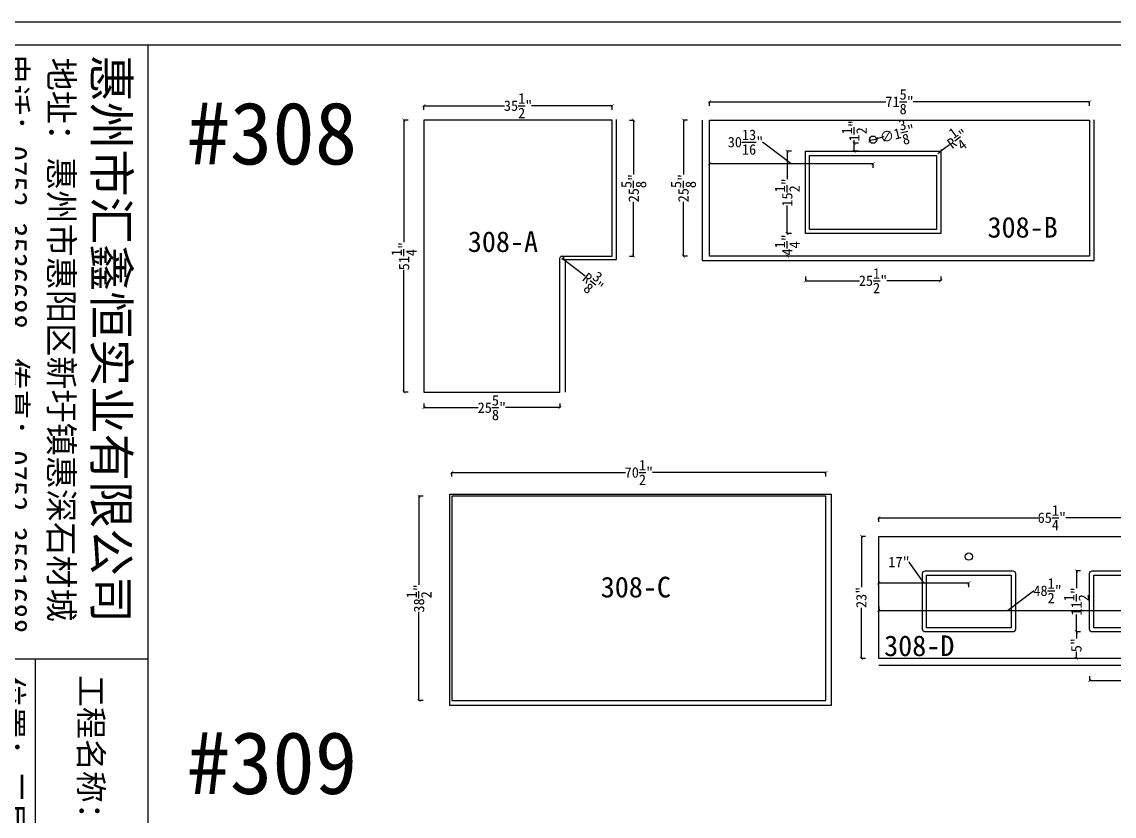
# Model space of a CAD drawing. Header units: millimetres. Extents: x 3183 to 64783, y -8707 to 2293.
# Drawn here: x 34257 to 39485, y -1509 to 2293 of the extents above; entities that cross this region are included whole.
import ezdxf
from ezdxf.lldxf.tags import DXFTag

# ---------------------------------------------------------------- set-up
doc = ezdxf.new("R2010")
doc.units = ezdxf.units.MM
for name, color, linetype in [('大样', 3, 'Continuous'), ('标注', 1, 'Continuous'), ('框', 4, 'Continuous'), ('编号', 6, 'Continuous')]:
    doc.layers.add(name, color=color, linetype=linetype)
doc.styles.get("Standard").update_dxf_attribs({"font": 'arial.ttf'})
doc.styles.add('样式 1', font='NSimSun.ttf')
tags = doc.linetypes.add('MB', pattern='A,0.5,-0.2,["MB",Standard,S=0.1,R=0,X=-0.1,Y=-0.05],-0.2', length=0.9).pattern_tags.tags
tags[6] = DXFTag(74, 10)
doc.linetypes.add('ZIGZAG', pattern='A,0.00254,-5.08,[131,ltypeshp.shx,S=5.08,R=0,X=-5.08,Y=0],-10.16,[131,ltypeshp.shx,S=5.08,R=180,X=5.08,Y=0],-5.08', length=20.32254)
doc.dimstyles.new('英寸', dxfattribs={"dimtxt": 50, "dimasz": 15, "dimexe": 1, "dimexo": 0.5, "dimtad": 0, "dimdec": 4, "dimlfac": 0.03937, "dimlunit": 5, "dimtxsty": '样式 1', "dimblk": 'ARCHTICK', "dimcen": 2.5, "dimclrt": 1, "dimadec": 0, "dimazin": 0, "dimtfac": 1, "dimtdec": 4, "dimtmove": 0, "dimatfit": 3, "dimfxl": 20, "dimfxlon": 1, "dimtolj": 1, "dimarcsym": 0})

# ---------------------------------------------------------------- blocks, each defined once
blk = doc.blocks.new('框')
blk.add_line((19174.7, -7084.3), (24363.8, -7084.3))
at = {"layer": '框'}
for p, q in [((16501.7, -6593.4), (26301.7, -6593.4)), ((19174.7, -6593.4), (19174.7, -7291.7))]:
    blk.add_line(p, q, dxfattribs=at)
for points in [[(16401.7, -391.7), (26401.7, -391.7), (26401.7, -7391.7), (16401.7, -7391.7)], [(16501.7, -491.7), (26301.7, -491.7), (26301.7, -7291.7), (16501.7, -7291.7)]]:
    blk.add_lwpolyline(points, close=True, dxfattribs=at)
at = {"layer": '框', "style": '样式 1'}
for s, height, p in [('惠州市汇鑫恒实业有限公司', 151.106, (16544.1, -6828.5)), ('地址：惠州市惠阳区新圩镇惠深石材城', 105.84, (16557.1, -7023.4)), ('电话：0752-3536688', 97.689, (16541.1, -7215.8)), ('传真：0752-3561688', 97.689, (17865.9, -7215.8))]:
    blk.add_text(s, height=height, dxfattribs=at).set_placement(p)
for tag, p in [('制图人：', (20840.1, -6764.8)), ('出图日期：', (22426.6, -6767.5)), ('图号：', (24401.3, -6776.7)), ('工程名称：', (19243.4, -6892.1)), ('车间确认：', (20840.1, -7012.5)), ('出货日期：', (22426.6, -7010.9)), ('工程编号：', (24384.7, -7131.5)), ('位置：', (19243.4, -7239.7)), ('确认：', (20840.1, -7240)), ('单位：', (22426.6, -7248.8))]:
    blk.add_attdef(tag, p, '', height=101.9, dxfattribs=at)
blk = doc.blocks.new('_ArchTick')
at = {"color": 0, "linetype": 'ByBlock', "const_width": 0.15}
blk.add_lwpolyline([(-0.5, -0.5), (0.5, 0.5)], dxfattribs=at)
blk = doc.blocks.new('*D400')
at = {"layer": 'Defpoints', "color": 0, "transparency": 16777216}
for p in [(37083.1, 1891.4), (36181.4, 1822.4), (37083.1, 1822.4)]:
    blk.add_point(p, dxfattribs=at)
at = {"layer": '标注', "color": 0, "lineweight": -2, "transparency": 16777216}
for p, q in [((36181.4, 1871.4), (36181.4, 1892.4)), ((36181.4, 1891.4), (36567.4, 1891.4)), ((37083.1, 1891.4), (36697.1, 1891.4)), ((37083.1, 1871.4), (37083.1, 1892.4))]:
    blk.add_line(p, q, dxfattribs=at)
at = {"layer": '标注', "color": 0, "lineweight": -2, "transparency": 16777216, "xscale": 15, "yscale": 15, "zscale": 15, "rotation": 180}
blk.add_blockref('_ArchTick', (36181.4, 1891.4), dxfattribs=at)
at = {"layer": '标注', "color": 0, "lineweight": -2, "transparency": 16777216, "xscale": 15, "yscale": 15, "zscale": 15}
blk.add_blockref('_ArchTick', (37083.1, 1891.4), dxfattribs=at)
at = {"layer": '标注', "color": 1, "transparency": 16777216, "insert": (36632.2, 1891.4), "char_height": 50, "attachment_point": 5, "style": '样式 1'}
blk.add_mtext('\\A1;35{\\H1x;\\S1/2;}"', dxfattribs=at)
blk = doc.blocks.new('*D401')
at = {"layer": 'Defpoints', "color": 0, "transparency": 16777216}
for p in [(36181.4, 1822.4), (36086.1, 520.7), (36181.4, 520.7)]:
    blk.add_point(p, dxfattribs=at)
at = {"layer": '标注', "color": 0, "lineweight": -2, "transparency": 16777216}
for p, q in [((36106.1, 1822.4), (36085.1, 1822.4)), ((36086.1, 1822.4), (36086.1, 1237.9)), ((36086.1, 520.7), (36086.1, 1105.1)), ((36106.1, 520.7), (36085.1, 520.7))]:
    blk.add_line(p, q, dxfattribs=at)
at = {"layer": '标注', "color": 0, "lineweight": -2, "transparency": 16777216, "xscale": 15, "yscale": 15, "zscale": 15}
for p, rotation in [((36086.1, 1822.4), 90), ((36086.1, 520.7), 270)]:
    blk.add_blockref('_ArchTick', p, dxfattribs=dict(at, rotation=rotation))
at = {"layer": '标注', "color": 1, "transparency": 16777216, "insert": (36086.1, 1171.5), "char_height": 50, "attachment_point": 5, "rotation": 90, "style": '样式 1'}
blk.add_mtext('\\A1;51{\\H1x;\\S1/4;}"', dxfattribs=at)
blk = doc.blocks.new('*D402')
at = {"layer": 'Defpoints', "color": 0, "transparency": 16777216}
for p in [(36181.4, 520.7), (36832.3, 520.7), (36832.3, 446.4)]:
    blk.add_point(p, dxfattribs=at)
at = {"layer": '标注', "color": 0, "lineweight": -2, "transparency": 16777216}
for p, q in [((36181.4, 466.4), (36181.4, 445.4)), ((36181.4, 446.4), (36441.3, 446.4)), ((36832.3, 446.4), (36572.4, 446.4)), ((36832.3, 466.4), (36832.3, 445.4))]:
    blk.add_line(p, q, dxfattribs=at)
at = {"layer": '标注', "color": 0, "lineweight": -2, "transparency": 16777216, "xscale": 15, "yscale": 15, "zscale": 15, "rotation": 180}
blk.add_blockref('_ArchTick', (36181.4, 446.4), dxfattribs=at)
at = {"layer": '标注', "color": 0, "lineweight": -2, "transparency": 16777216, "xscale": 15, "yscale": 15, "zscale": 15}
blk.add_blockref('_ArchTick', (36832.3, 446.4), dxfattribs=at)
at = {"layer": '标注', "color": 1, "transparency": 16777216, "insert": (36506.8, 446.4), "char_height": 50, "attachment_point": 5, "style": '样式 1'}
blk.add_mtext('\\A1;25{\\H1x;\\S5/8;}"', dxfattribs=at)
blk = doc.blocks.new('*D403')
at = {"layer": 'Defpoints', "color": 0, "transparency": 16777216}
for p in [(37083.1, 1822.4), (37185.2, 1822.4), (37083.1, 1171.5)]:
    blk.add_point(p, dxfattribs=at)
at = {"layer": '标注', "color": 0, "lineweight": -2, "transparency": 16777216}
for p, q in [((37165.2, 1822.4), (37186.2, 1822.4)), ((37185.2, 1822.4), (37185.2, 1562.5)), ((37185.2, 1171.5), (37185.2, 1431.4)), ((37165.2, 1171.5), (37186.2, 1171.5))]:
    blk.add_line(p, q, dxfattribs=at)
at = {"layer": '标注', "color": 0, "lineweight": -2, "transparency": 16777216, "xscale": 15, "yscale": 15, "zscale": 15}
for p, rotation in [((37185.2, 1822.4), 90), ((37185.2, 1171.5), 270)]:
    blk.add_blockref('_ArchTick', p, dxfattribs=dict(at, rotation=rotation))
at = {"layer": '标注', "color": 1, "transparency": 16777216, "insert": (37185.2, 1497), "char_height": 50, "attachment_point": 5, "rotation": 90, "style": '样式 1'}
blk.add_mtext('\\A1;25{\\H1x;\\S5/8;}"', dxfattribs=at)
blk = doc.blocks.new('*D404')
at = {"layer": 'Defpoints', "color": 0, "transparency": 16777216}
for p in [(36841.8, 1162), (36849.3, 1156.1)]:
    blk.add_point(p, dxfattribs=at)
at = {"layer": '标注', "color": 0, "lineweight": -2, "transparency": 16777216}
for p in [(36841.8, 1162), (36952.7, 1075)]:
    blk.add_line(p, (36849.3, 1156.1), dxfattribs=at)
blk.add_arc((36841.8, 1162), 9.52, 315.8561, 86.9923, dxfattribs=at)
at = {"layer": '标注', "color": 0, "lineweight": -2, "transparency": 16777216, "xscale": 15, "yscale": 15, "zscale": 15, "rotation": 141.8713949704866}
blk.add_blockref('_ArchTick', (36849.3, 1156.1), dxfattribs=at)
at = {"layer": '标注', "color": 1, "transparency": 16777216, "insert": (36990.7, 1045.1), "char_height": 50, "attachment_point": 5, "rotation": 321.8714, "style": '样式 1'}
blk.add_mtext('\\A1;R{\\H1x;\\S3/8;}"', dxfattribs=at)
blk = doc.blocks.new('*D405')
at = {"layer": 'Defpoints', "color": 0, "transparency": 16777216}
for p in [(37548.3, 1613.4), (37548.3, 1279.5), (38330.9, 1279.5)]:
    blk.add_point(p, dxfattribs=at)
at = {"layer": '标注', "color": 0, "lineweight": -2, "transparency": 16777216}
for p, q in [((37802.6, 1717.1), (37801.4, 1717.1)), ((37939.6, 1613.4), (37802.6, 1717.1)), ((37548.3, 1593.4), (37548.3, 1614.4)), ((38330.9, 1613.4), (37548.3, 1613.4)), ((38330.9, 1593.4), (38330.9, 1614.4))]:
    blk.add_line(p, q, dxfattribs=at)
at = {"layer": '标注', "color": 0, "lineweight": -2, "transparency": 16777216, "xscale": 15, "yscale": 15, "zscale": 15, "rotation": 180}
blk.add_blockref('_ArchTick', (37548.3, 1613.4), dxfattribs=at)
at = {"layer": '标注', "color": 0, "lineweight": -2, "transparency": 16777216, "xscale": 15, "yscale": 15, "zscale": 15}
blk.add_blockref('_ArchTick', (38330.9, 1613.4), dxfattribs=at)
at = {"layer": '标注', "color": 1, "transparency": 16777216, "insert": (37720.5, 1717.1), "char_height": 50, "attachment_point": 5, "style": '样式 1'}
blk.add_mtext('\\A1;30{\\H1x;\\S13/16;}"', dxfattribs=at)
blk = doc.blocks.new('*D406')
at = {"layer": 'Defpoints', "color": 0, "transparency": 16777216}
for p in [(37919.9, 1673.2), (38129.4, 1673.2), (38129.4, 1279.5)]:
    blk.add_point(p, dxfattribs=at)
at = {"layer": '标注', "color": 0, "lineweight": -2, "transparency": 16777216}
for p, q in [((37939.9, 1673.2), (37918.9, 1673.2)), ((37919.9, 1673.2), (37919.9, 1539.3)), ((37919.9, 1279.5), (37919.9, 1413.4)), ((37939.9, 1279.5), (37918.9, 1279.5))]:
    blk.add_line(p, q, dxfattribs=at)
at = {"layer": '标注', "color": 0, "lineweight": -2, "transparency": 16777216, "xscale": 15, "yscale": 15, "zscale": 15}
for p, rotation in [((37919.9, 1673.2), 90), ((37919.9, 1279.5), 270)]:
    blk.add_blockref('_ArchTick', p, dxfattribs=dict(at, rotation=rotation))
at = {"layer": '标注', "color": 1, "transparency": 16777216, "insert": (37919.9, 1476.3), "char_height": 50, "attachment_point": 5, "rotation": 90, "style": '样式 1'}
blk.add_mtext('\\A1;15{\\H1x;\\S1/2;}"', dxfattribs=at)
blk = doc.blocks.new('*D407')
at = {"layer": 'Defpoints', "color": 0, "transparency": 16777216}
for p in [(38654.8, 1673.2), (38640.7, 1662.8)]:
    blk.add_point(p, dxfattribs=at)
at = {"layer": '标注', "color": 0, "lineweight": -2, "transparency": 16777216}
for p in [(38640.7, 1662.8), (38696, 1703.6)]:
    blk.add_line(p, (38654.8, 1673.2), dxfattribs=at)
at = {"layer": '标注', "color": 0, "lineweight": -2, "transparency": 16777216, "xscale": 15, "yscale": 15, "zscale": 15, "rotation": 216.4564858521885}
blk.add_blockref('_ArchTick', (38654.8, 1673.2), dxfattribs=at)
at = {"layer": '标注', "color": 1, "transparency": 16777216, "insert": (38735.8, 1733.1), "char_height": 50, "attachment_point": 5, "rotation": 36.4565, "style": '样式 1'}
blk.add_mtext('\\A1;R\\S1/4;"', dxfattribs=at)
blk = doc.blocks.new('*D408')
at = {"layer": 'Defpoints', "color": 0, "transparency": 16777216}
for p in [(38061.9, 1279.5), (37919.9, 1171.5), (38043.2, 1171.5)]:
    blk.add_point(p, dxfattribs=at)
at = {"layer": '标注', "color": 0, "lineweight": -2, "transparency": 16777216}
for p, q in [((37939.9, 1279.5), (37918.9, 1279.5)), ((37919.9, 1279.5), (37919.9, 1274.9)), ((37939.9, 1171.5), (37918.9, 1171.5)), ((37919.9, 1171.5), (37919.9, 1176.1))]:
    blk.add_line(p, q, dxfattribs=at)
at = {"layer": '标注', "color": 0, "lineweight": -2, "transparency": 16777216, "xscale": 15, "yscale": 15, "zscale": 15}
for p, rotation in [((37919.9, 1279.5), 90), ((37919.9, 1171.5), 270)]:
    blk.add_blockref('_ArchTick', p, dxfattribs=dict(at, rotation=rotation))
at = {"layer": '标注', "color": 1, "transparency": 16777216, "insert": (37919.9, 1225.5), "char_height": 50, "attachment_point": 5, "rotation": 90, "style": '样式 1'}
blk.add_mtext('\\A1;4{\\H1x;\\S1/4;}"', dxfattribs=at)
blk = doc.blocks.new('*D409')
at = {"layer": 'Defpoints', "color": 0, "transparency": 16777216}
for p in [(38654.8, 1434.2), (38007.1, 1404.3), (38654.8, 1054)]:
    blk.add_point(p, dxfattribs=at)
at = {"layer": '标注', "color": 0, "lineweight": -2, "transparency": 16777216}
for p, q in [((38007.1, 1074), (38007.1, 1053)), ((38007.1, 1054), (38265.8, 1054)), ((38654.8, 1054), (38396.1, 1054)), ((38654.8, 1074), (38654.8, 1053))]:
    blk.add_line(p, q, dxfattribs=at)
at = {"layer": '标注', "color": 0, "lineweight": -2, "transparency": 16777216, "xscale": 15, "yscale": 15, "zscale": 15, "rotation": 180}
blk.add_blockref('_ArchTick', (38007.1, 1054), dxfattribs=at)
at = {"layer": '标注', "color": 0, "lineweight": -2, "transparency": 16777216, "xscale": 15, "yscale": 15, "zscale": 15}
blk.add_blockref('_ArchTick', (38654.8, 1054), dxfattribs=at)
at = {"layer": '标注', "color": 1, "transparency": 16777216, "insert": (38330.9, 1054), "char_height": 50, "attachment_point": 5, "style": '样式 1'}
blk.add_mtext('\\A1;25{\\H1x;\\S1/2;}"', dxfattribs=at)
blk = doc.blocks.new('*D410')
at = {"layer": 'Defpoints', "color": 0, "transparency": 16777216}
for p in [(38240.7, 1711.3), (38330.9, 1711.3), (38330.9, 1673.2)]:
    blk.add_point(p, dxfattribs=at)
at = {"layer": '标注', "color": 0, "lineweight": -2, "transparency": 16777216}
for p, q in [((38240.7, 1711.3), (38240.7, 1726.3)), ((38260.7, 1711.3), (38239.7, 1711.3)), ((38260.7, 1673.2), (38239.7, 1673.2)), ((38240.7, 1673.2), (38240.7, 1711.3))]:
    blk.add_line(p, q, dxfattribs=at)
at = {"layer": '标注', "color": 0, "lineweight": -2, "transparency": 16777216, "xscale": 15, "yscale": 15, "zscale": 15}
for p, rotation in [((38240.7, 1711.3), 90), ((38240.7, 1673.2), 270)]:
    blk.add_blockref('_ArchTick', p, dxfattribs=dict(at, rotation=rotation))
at = {"layer": '标注', "color": 1, "transparency": 16777216, "insert": (38240.7, 1771.3), "char_height": 50, "attachment_point": 5, "rotation": 90, "style": '样式 1'}
blk.add_mtext('\\A1;1{\\H1x;\\S1/2;}"', dxfattribs=at)
blk = doc.blocks.new('*D411')
at = {"layer": 'Defpoints', "color": 0, "transparency": 16777216}
for p in [(38347.9, 1732.9), (38314, 1724.6)]:
    blk.add_point(p, dxfattribs=at)
at = {"layer": '标注', "color": 0, "lineweight": -2, "transparency": 16777216}
for p in [(38314, 1724.6), (38382.8, 1741.6)]:
    blk.add_line(p, (38347.9, 1732.9), dxfattribs=at)
at = {"layer": '标注', "color": 0, "lineweight": -2, "transparency": 16777216, "xscale": 15, "yscale": 15, "zscale": 15}
for p, rotation in [((38314, 1724.6), 13.86963482889942), ((38347.9, 1732.9), 193.8696348288994)]:
    blk.add_blockref('_ArchTick', p, dxfattribs=dict(at, rotation=rotation))
at = {"layer": '标注', "color": 1, "transparency": 16777216, "insert": (38447.1, 1757.5), "char_height": 50, "attachment_point": 5, "rotation": 13.8696, "style": '样式 1'}
blk.add_mtext('\\A1;∅1{\\H1x;\\S3/8;}"', dxfattribs=at)
blk = doc.blocks.new('*D412')
at = {"layer": 'Defpoints', "color": 0, "transparency": 16777216}
for p in [(39367.5, 1910.4), (37548.3, 1822.4), (39367.5, 1822.4)]:
    blk.add_point(p, dxfattribs=at)
at = {"layer": '标注', "color": 0, "lineweight": -2, "transparency": 16777216}
for p, q in [((37548.3, 1890.4), (37548.3, 1911.4)), ((37548.3, 1910.4), (38392.8, 1910.4)), ((39367.5, 1910.4), (38523.1, 1910.4)), ((39367.5, 1890.4), (39367.5, 1911.4))]:
    blk.add_line(p, q, dxfattribs=at)
at = {"layer": '标注', "color": 0, "lineweight": -2, "transparency": 16777216, "xscale": 15, "yscale": 15, "zscale": 15, "rotation": 180}
blk.add_blockref('_ArchTick', (37548.3, 1910.4), dxfattribs=at)
at = {"layer": '标注', "color": 0, "lineweight": -2, "transparency": 16777216, "xscale": 15, "yscale": 15, "zscale": 15}
blk.add_blockref('_ArchTick', (39367.5, 1910.4), dxfattribs=at)
at = {"layer": '标注', "color": 1, "transparency": 16777216, "insert": (38457.9, 1910.4), "char_height": 50, "attachment_point": 5, "style": '样式 1'}
blk.add_mtext('\\A1;71{\\H1x;\\S5/8;}"', dxfattribs=at)
blk = doc.blocks.new('*D413')
at = {"layer": 'Defpoints', "color": 0, "transparency": 16777216}
for p in [(37599.5, 1822.4), (37423.1, 1171.5), (37599.5, 1171.5)]:
    blk.add_point(p, dxfattribs=at)
at = {"layer": '标注', "color": 0, "lineweight": -2, "transparency": 16777216}
for p, q in [((37443.1, 1822.4), (37422.1, 1822.4)), ((37423.1, 1822.4), (37423.1, 1562.5)), ((37423.1, 1171.5), (37423.1, 1431.4)), ((37443.1, 1171.5), (37422.1, 1171.5))]:
    blk.add_line(p, q, dxfattribs=at)
at = {"layer": '标注', "color": 0, "lineweight": -2, "transparency": 16777216, "xscale": 15, "yscale": 15, "zscale": 15}
for p, rotation in [((37423.1, 1822.4), 90), ((37423.1, 1171.5), 270)]:
    blk.add_blockref('_ArchTick', p, dxfattribs=dict(at, rotation=rotation))
at = {"layer": '标注', "color": 1, "transparency": 16777216, "insert": (37423.1, 1497), "char_height": 50, "attachment_point": 5, "rotation": 90, "style": '样式 1'}
blk.add_mtext('\\A1;25{\\H1x;\\S5/8;}"', dxfattribs=at)
blk = doc.blocks.new('*D414')
at = {"layer": 'Defpoints', "color": 0, "transparency": 16777216}
for p in [(38105.6, 136.3), (36314.9, 22.5), (38105.6, 22.5)]:
    blk.add_point(p, dxfattribs=at)
at = {"layer": '标注', "color": 0, "lineweight": -2, "transparency": 16777216}
for p, q in [((36314.9, 116.3), (36314.9, 137.3)), ((36314.9, 136.3), (37145.5, 136.3)), ((38105.6, 136.3), (37275, 136.3)), ((38105.6, 116.3), (38105.6, 137.3))]:
    blk.add_line(p, q, dxfattribs=at)
at = {"layer": '标注', "color": 0, "lineweight": -2, "transparency": 16777216, "xscale": 15, "yscale": 15, "zscale": 15, "rotation": 180}
blk.add_blockref('_ArchTick', (36314.9, 136.3), dxfattribs=at)
at = {"layer": '标注', "color": 0, "lineweight": -2, "transparency": 16777216, "xscale": 15, "yscale": 15, "zscale": 15}
blk.add_blockref('_ArchTick', (38105.6, 136.3), dxfattribs=at)
at = {"layer": '标注', "color": 1, "transparency": 16777216, "insert": (37210.3, 136.3), "char_height": 50, "attachment_point": 5, "style": '样式 1'}
blk.add_mtext('\\A1;70{\\H1x;\\S1/2;}"', dxfattribs=at)
blk = doc.blocks.new('*D415')
at = {"layer": 'Defpoints', "color": 0, "transparency": 16777216}
for p in [(36484, 22.5), (36157.8, -955.2), (36484, -955.2)]:
    blk.add_point(p, dxfattribs=at)
at = {"layer": '标注', "color": 0, "lineweight": -2, "transparency": 16777216}
for p, q in [((36177.8, 22.5), (36156.8, 22.5)), ((36157.8, 22.5), (36157.8, -401.4)), ((36157.8, -955.2), (36157.8, -531.2)), ((36177.8, -955.2), (36156.8, -955.2))]:
    blk.add_line(p, q, dxfattribs=at)
at = {"layer": '标注', "color": 0, "lineweight": -2, "transparency": 16777216, "xscale": 15, "yscale": 15, "zscale": 15}
for p, rotation in [((36157.8, 22.5), 90), ((36157.8, -955.2), 270)]:
    blk.add_blockref('_ArchTick', p, dxfattribs=dict(at, rotation=rotation))
at = {"layer": '标注', "color": 1, "transparency": 16777216, "insert": (36157.8, -466.3), "char_height": 50, "attachment_point": 5, "rotation": 90, "style": '样式 1'}
blk.add_mtext('\\A1;38{\\H1x;\\S1/2;}"', dxfattribs=at)
blk = doc.blocks.new('*D416')
at = {"layer": 'Defpoints', "color": 0, "transparency": 16777216}
for p in [(38357.8, -80.3), (38357.8, -169.5), (40015.2, -169.5)]:
    blk.add_point(p, dxfattribs=at)
at = {"layer": '标注', "color": 0, "lineweight": -2, "transparency": 16777216}
for p, q in [((38357.8, -100.3), (38357.8, -79.3)), ((38357.8, -80.3), (39119.7, -80.3)), ((40015.2, -80.3), (39253.3, -80.3)), ((40015.2, -100.3), (40015.2, -79.3))]:
    blk.add_line(p, q, dxfattribs=at)
at = {"layer": '标注', "color": 0, "lineweight": -2, "transparency": 16777216, "xscale": 15, "yscale": 15, "zscale": 15, "rotation": 180}
blk.add_blockref('_ArchTick', (38357.8, -80.3), dxfattribs=at)
at = {"layer": '标注', "color": 0, "lineweight": -2, "transparency": 16777216, "xscale": 15, "yscale": 15, "zscale": 15}
blk.add_blockref('_ArchTick', (40015.2, -80.3), dxfattribs=at)
at = {"layer": '标注', "color": 1, "transparency": 16777216, "insert": (39186.5, -80.3), "char_height": 50, "attachment_point": 5, "style": '样式 1'}
blk.add_mtext('\\A1;65{\\H1x;\\S1/4;}"', dxfattribs=at)
blk = doc.blocks.new('*D417')
at = {"layer": 'Defpoints', "color": 0, "transparency": 16777216}
for p in [(38357.8, -169.5), (38274.9, -753.7), (38357.8, -753.7)]:
    blk.add_point(p, dxfattribs=at)
at = {"layer": '标注', "color": 0, "lineweight": -2, "transparency": 16777216}
for p, q in [((38294.9, -169.5), (38273.9, -169.5)), ((38274.9, -169.5), (38274.9, -412.1)), ((38274.9, -753.7), (38274.9, -511.2)), ((38294.9, -753.7), (38273.9, -753.7))]:
    blk.add_line(p, q, dxfattribs=at)
at = {"layer": '标注', "color": 0, "lineweight": -2, "transparency": 16777216, "xscale": 15, "yscale": 15, "zscale": 15}
for p, rotation in [((38274.9, -169.5), 90), ((38274.9, -753.7), 270)]:
    blk.add_blockref('_ArchTick', p, dxfattribs=dict(at, rotation=rotation))
at = {"layer": '标注', "color": 1, "transparency": 16777216, "insert": (38274.9, -461.6), "char_height": 50, "attachment_point": 5, "rotation": 90, "style": '样式 1'}
blk.add_mtext('\\A1;23"', dxfattribs=at)
blk = doc.blocks.new('*D418')
at = {"layer": 'Defpoints', "color": 0, "transparency": 16777216}
for p in [(38357.8, -407.1), (38789.6, -392.2), (38789.6, -626.7)]:
    blk.add_point(p, dxfattribs=at)
at = {"layer": '标注', "color": 0, "lineweight": -2, "transparency": 16777216}
for p, q in [((38503.7, -292.4), (38502.4, -292.4)), ((38573.7, -392.2), (38503.7, -292.4)), ((38357.8, -406.6), (38357.8, -391.2)), ((38357.8, -392.2), (38789.6, -392.2)), ((38789.6, -412.2), (38789.6, -391.2))]:
    blk.add_line(p, q, dxfattribs=at)
at = {"layer": '标注', "color": 0, "lineweight": -2, "transparency": 16777216, "xscale": 15, "yscale": 15, "zscale": 15, "rotation": 180}
blk.add_blockref('_ArchTick', (38357.8, -392.2), dxfattribs=at)
at = {"layer": '标注', "color": 0, "lineweight": -2, "transparency": 16777216, "xscale": 15, "yscale": 15, "zscale": 15}
blk.add_blockref('_ArchTick', (38789.6, -392.2), dxfattribs=at)
at = {"layer": '标注', "color": 1, "transparency": 16777216, "insert": (38455.2, -292.4), "char_height": 50, "attachment_point": 5, "style": '样式 1'}
blk.add_mtext('\\A1;17"', dxfattribs=at)
blk = doc.blocks.new('*D419')
at = {"layer": 'Defpoints', "color": 0, "transparency": 16777216}
for p in [(38357.8, -490.4), (39589.7, -524.6), (39589.7, -626.7)]:
    blk.add_point(p, dxfattribs=at)
at = {"layer": '标注', "color": 0, "lineweight": -2, "transparency": 16777216}
for p, q in [((38973.8, -524.6), (39099.2, -429.7)), ((39099.2, -429.7), (39100.4, -429.7)), ((38357.8, -504.6), (38357.8, -525.6)), ((38357.8, -524.6), (39589.7, -524.6)), ((39589.7, -544.6), (39589.7, -523.6))]:
    blk.add_line(p, q, dxfattribs=at)
at = {"layer": '标注', "color": 0, "lineweight": -2, "transparency": 16777216, "xscale": 15, "yscale": 15, "zscale": 15, "rotation": 180}
blk.add_blockref('_ArchTick', (38357.8, -524.6), dxfattribs=at)
at = {"layer": '标注', "color": 0, "lineweight": -2, "transparency": 16777216, "xscale": 15, "yscale": 15, "zscale": 15}
blk.add_blockref('_ArchTick', (39589.7, -524.6), dxfattribs=at)
at = {"layer": '标注', "color": 1, "transparency": 16777216, "insert": (39166.1, -429.7), "char_height": 50, "attachment_point": 5, "style": '样式 1'}
blk.add_mtext('\\A1;48{\\H1x;\\S1/2;}"', dxfattribs=at)
blk = doc.blocks.new('*D421')
at = {"layer": 'Defpoints', "color": 0, "transparency": 16777216}
for p in [(39367.5, -393.8), (39812, -393.8), (39812, -859.3)]:
    blk.add_point(p, dxfattribs=at)
at = {"layer": '标注', "color": 0, "lineweight": -2, "transparency": 16777216}
for p, q in [((39367.5, -839.3), (39367.5, -860.3)), ((39367.5, -859.3), (39526.8, -859.3)), ((39812, -859.3), (39652.7, -859.3)), ((39812, -839.3), (39812, -860.3))]:
    blk.add_line(p, q, dxfattribs=at)
at = {"layer": '标注', "color": 0, "lineweight": -2, "transparency": 16777216, "xscale": 15, "yscale": 15, "zscale": 15, "rotation": 180}
blk.add_blockref('_ArchTick', (39367.5, -859.3), dxfattribs=at)
at = {"layer": '标注', "color": 0, "lineweight": -2, "transparency": 16777216, "xscale": 15, "yscale": 15, "zscale": 15}
blk.add_blockref('_ArchTick', (39812, -859.3), dxfattribs=at)
at = {"layer": '标注', "color": 1, "transparency": 16777216, "insert": (39589.7, -859.3), "char_height": 50, "attachment_point": 5, "style": '样式 1'}
blk.add_mtext('\\A1;17{\\H1x;\\S1/2;}"', dxfattribs=at)
blk = doc.blocks.new('*D422')
at = {"layer": 'Defpoints', "color": 0, "transparency": 16777216}
for p in [(39303.9, -334.6), (39468.7, -334.6), (39468.7, -626.7)]:
    blk.add_point(p, dxfattribs=at)
at = {"layer": '标注', "color": 0, "lineweight": -2, "transparency": 16777216}
for p, q in [((39323.9, -334.6), (39302.9, -334.6)), ((39303.9, -334.6), (39303.9, -417.8)), ((39303.9, -626.7), (39303.9, -543.6)), ((39323.9, -626.7), (39302.9, -626.7))]:
    blk.add_line(p, q, dxfattribs=at)
at = {"layer": '标注', "color": 0, "lineweight": -2, "transparency": 16777216, "xscale": 15, "yscale": 15, "zscale": 15}
for p, rotation in [((39303.9, -334.6), 90), ((39303.9, -626.7), 270)]:
    blk.add_blockref('_ArchTick', p, dxfattribs=dict(at, rotation=rotation))
at = {"layer": '标注', "color": 1, "transparency": 16777216, "insert": (39303.9, -480.7), "char_height": 50, "attachment_point": 5, "rotation": 90, "style": '样式 1'}
blk.add_mtext('\\A1;11{\\H1x;\\S1/2;}"', dxfattribs=at)
blk = doc.blocks.new('*D423')
at = {"layer": 'Defpoints', "color": 0, "transparency": 16777216}
for p in [(39468.7, -626.7), (39303.9, -753.7), (39468.7, -753.7)]:
    blk.add_point(p, dxfattribs=at)
at = {"layer": '标注', "color": 0, "lineweight": -2, "transparency": 16777216}
for p, q in [((39323.9, -626.7), (39302.9, -626.7)), ((39303.9, -626.7), (39303.9, -658.9)), ((39303.9, -753.7), (39303.9, -721.6)), ((39323.9, -753.7), (39302.9, -753.7))]:
    blk.add_line(p, q, dxfattribs=at)
at = {"layer": '标注', "color": 0, "lineweight": -2, "transparency": 16777216, "xscale": 15, "yscale": 15, "zscale": 15}
for p, rotation in [((39303.9, -626.7), 90), ((39303.9, -753.7), 270)]:
    blk.add_blockref('_ArchTick', p, dxfattribs=dict(at, rotation=rotation))
at = {"layer": '标注', "color": 1, "transparency": 16777216, "insert": (39303.9, -690.2), "char_height": 50, "attachment_point": 5, "rotation": 90, "style": '样式 1'}
blk.add_mtext('\\A1;5"', dxfattribs=at)

msp = doc.modelspace()

# ---------------------------------------------------------------- linework, layer by layer
for points in [[(37083.08614, 1171.54228), (37083.08614, 1822.41728), (36181.38614, 1822.41728), (36181.38614, 520.66728), (36832.26114, 520.66728), (36832.26114, 1162.01728, -0.4142135624), (36841.78614, 1171.54228)], [(38580.09801, -334.64556), (38999.19801, -334.64556, -0.4142135624), (39011.89801, -347.34556), (39011.89801, -614.04556, -0.4142135624), (38999.19801, -626.74556), (38580.09801, -626.74556, -0.4142135624), (38567.39801, -614.04556), (38567.39801, -347.34556, -0.4142135624)], [(39380.19801, -334.64556), (39799.29801, -334.64556, -0.4142135624), (39811.99801, -347.34556), (39811.99801, -614.04556, -0.4142135624), (39799.29801, -626.74556), (39380.19801, -626.74556, -0.4142135624), (39367.49801, -614.04556), (39367.49801, -347.34556, -0.4142135624)]]:
    msp.add_lwpolyline(points, format="xyb", close=True)
for points in [[(39367.54075, 1171.54228), (37548.26575, 1171.54228), (37548.26575, 1822.41728), (39367.54075, 1822.41728)], [(38007.05375, 1279.49228), (38007.05375, 1673.19228), (38654.75375, 1673.19228), (38654.75375, 1279.49228)], [(36314.92701, -955.16498), (38105.62701, -955.16498), (38105.62701, 22.53502), (36314.92701, 22.53502)], [(40015.19801, -753.74556), (38357.84801, -753.74556), (38357.84801, -169.54556), (40015.19801, -169.54556)]]:
    msp.add_lwpolyline(points, close=True)
for centre in [(38330.90375, 1728.75478), (38789.64801, -266.38306)]:
    msp.add_circle(centre, 17.4625)
at = {"layer": '大样', "linetype": 'MB', "ltscale": 400}
msp.add_line((38130.96647, -978.40004), (36305.79943, -978.40004), dxfattribs=at)
at = {"layer": '大样', "linetype": 'ZIGZAG', "ltscale": 5}
for points in [[(36859.20998, 520.66728), (36859.20998, 1154.9141), (37102.49905, 1154.9141), (37102.49905, 1824.53659)], [(37513.70422, 1822.41728), (37513.70422, 1150.96205), (39389.4494, 1150.96205), (39389.4494, 1823.34364)], [(36305.79943, -978.40004), (36305.79943, 31.78429), (38130.96647, 31.78429), (38130.96647, -978.40004)], [(38357.84801, -785.51881), (40044.141, -785.51881), (40044.141, -171.69819)]]:
    msp.add_lwpolyline(points, dxfattribs=at)
for points in [[(38027.05375, 1653.19228), (38634.75375, 1653.19228), (38634.75375, 1299.49228), (38027.05375, 1299.49228)], [(38587.39801, -354.64556), (38991.89801, -354.64556), (38991.89801, -606.74556), (38587.39801, -606.74556)], [(39387.49801, -354.64556), (39791.99801, -354.64556), (39791.99801, -606.74556), (39387.49801, -606.74556)]]:
    msp.add_lwpolyline(points, close=True, dxfattribs=at)

# ---------------------------------------------------------------- block references
at = {"layer": '框'}
ref = msp.add_blockref('框', (42113.73076, 20334.46211), dxfattribs=dict(at, xscale=1.1, yscale=1.1, zscale=1.1, rotation=270))
ref.add_attrib('位置：', '位置：三层', (34150.11214, -833.3053), dxfattribs={"height": 112.081678, "rotation": 270, "style": '样式 1'})
ref.add_attrib('工程名称：', '工程名称：', (34532.40793, -833.3053), dxfattribs={"height": 112.081678, "rotation": 270, "style": '样式 1'})

# ---------------------------------------------------------------- texts
at = {"style": '样式 1'}
for s, p in [('#308', (35049.25591, 1610.27217)), ('#309', (35049.25591, -1402.51846))]:
    msp.add_text(s, height=298.833937, dxfattribs=at).set_placement(p)
at = {"layer": '编号', "style": '样式 1'}
for s, p in [('308-B', (38878.74989, 1260.14846)), ('308-A', (36391.69814, 1191.3333)), ('308-C', (37027.6408, -461.7479)), ('308-D', (38384.02595, -742.50053))]:
    msp.add_text(s, height=98.784974, dxfattribs=at).set_placement(p)

# ---------------------------------------------------------------- dimensions: what is measured, and where the dimension line sits
at = {"layer": '标注'}
for base, p1, p2, picture, middle in [((37083.08614, 1891.42815), (36181.38614, 1822.41728), (37083.08614, 1822.41728), '*D400', (36632.23614, 1891.42815)), ((39367.54075, 1910.42965), (37548.26575, 1822.41728), (39367.54075, 1822.41728), '*D412', (38457.90325, 1910.42965)), ((38654.75375, 1054.03056), (38007.05375, 1404.29936), (38654.75375, 1434.20039), '*D409', (38330.90375, 1054.03056)), ((36832.26114, 446.41212), (36181.38614, 520.66728), (36832.26114, 520.66728), '*D402', (36506.82364, 446.41212)), ((38105.62701, 136.342), (36314.92701, 22.53502), (38105.62701, 22.53502), '*D414', (37210.27701, 136.342)), ((38357.84801, -80.29517), (40015.19801, -169.54556), (38357.84801, -169.54556), '*D416', (39186.52301, -80.29517)), ((39811.99801, -859.31755), (39367.49801, -393.81904), (39811.99801, -393.81904), '*D421', (39589.74801, -859.31755))]:
    dim = msp.add_linear_dim(base=base, p1=p1, p2=p2, dimstyle='英寸', override={"dimpost": '"'}, dxfattribs=at)
    dim.commit()
    dim.dimension.update_dxf_attribs({"geometry": picture, "text_midpoint": middle})
for base, p1, p2, picture, middle in [((36086.1456, 520.66728), (36181.38614, 1822.41728), (36181.38614, 520.66728), '*D401', (36086.1456, 1171.54228)), ((37185.23281, 1822.41728), (37083.08614, 1171.54228), (37083.08614, 1822.41728), '*D403', (37185.23281, 1496.97978)), ((37423.11046, 1171.54228), (37599.49557, 1822.41728), (37599.49557, 1171.54228), '*D413', (37423.11046, 1496.97978)), ((38240.73218, 1711.29228), (38330.90375, 1673.19228), (38330.90375, 1711.29228), '*D410', (38240.73218, 1771.33069)), ((37919.90825, 1673.19228), (38129.44423, 1279.49228), (38129.44423, 1673.19228), '*D406', (37919.90825, 1476.34228)), ((37919.90825, 1171.54228), (38061.93183, 1279.49228), (38043.22712, 1171.54228), '*D408', (37919.90825, 1225.51728)), ((36157.83242, -955.16498), (36483.9658, 22.53502), (36483.9658, -955.16498), '*D415', (36157.83242, -466.31498)), ((38274.94883, -753.74556), (38357.84801, -169.54556), (38357.84801, -753.74556), '*D417', (38274.94883, -461.64556)), ((39303.93193, -334.64556), (39468.68309, -626.74556), (39468.68309, -334.64556), '*D422', (39303.93193, -480.69556)), ((39303.93193, -753.74556), (39468.68309, -626.74556), (39468.68309, -753.74556), '*D423', (39303.93193, -690.24556))]:
    dim = msp.add_linear_dim(base=base, p1=p1, p2=p2, angle=90, dimstyle='英寸', override={"dimpost": '"'}, dxfattribs=at)
    dim.commit()
    dim.dimension.update_dxf_attribs({"geometry": picture, "text_midpoint": middle})
dim = msp.add_diameter_dim_2p(p1=(38313.95039, 1724.56878), p2=(38347.85711, 1732.94078), dimstyle='英寸', override={"dimpost": '"'}, dxfattribs=at)
dim.commit()
dim.dimension.update_dxf_attribs({"geometry": '*D411', "text_midpoint": (38447.13036, 1757.4526), "dimtype": 163})
dim = msp.add_radius_dim(center=(38640.70851, 1662.81585), mpoint=(38654.75375, 1673.19228), text='R\\S1/4;"', dimstyle='英寸', override={"dimpost": '"'}, dxfattribs=at)
dim.commit()
dim.dimension.update_dxf_attribs({"geometry": '*D407', "text_midpoint": (38735.77851, 1733.05228), "dimtype": 164})
for base, p1, p2, picture, middle in [((37548.26575, 1613.43672), (38330.90375, 1279.49228), (37548.26575, 1279.49228), '*D405', (37800.76593, 1717.055)), ((38789.64801, -392.21311), (38357.84801, -407.08589), (38789.64801, -626.74556), '*D418', (38501.82093, -292.3542)), ((39589.74801, -524.58107), (38357.84801, -490.37361), (39589.74801, -626.74556), '*D419', (39101.03967, -429.72461))]:
    dim = msp.add_linear_dim(base=base, p1=p1, p2=p2, dimstyle='英寸', override={"dimpost": '"', "dimtmove": 1}, dxfattribs=at)
    dim.commit()
    dim.dimension.update_dxf_attribs({"geometry": picture, "text_midpoint": middle, "dimtype": 160})
dim = msp.add_radius_dim(center=(36841.78614, 1162.01728), mpoint=(36849.27876, 1156.13627), dimstyle='英寸', override={"dimpost": '"'}, dxfattribs=at)
dim.commit()
dim.dimension.update_dxf_attribs({"geometry": '*D404', "text_midpoint": (36990.74041, 1045.10207), "dimtype": 164})

doc.saveas('drawing.dxf')
